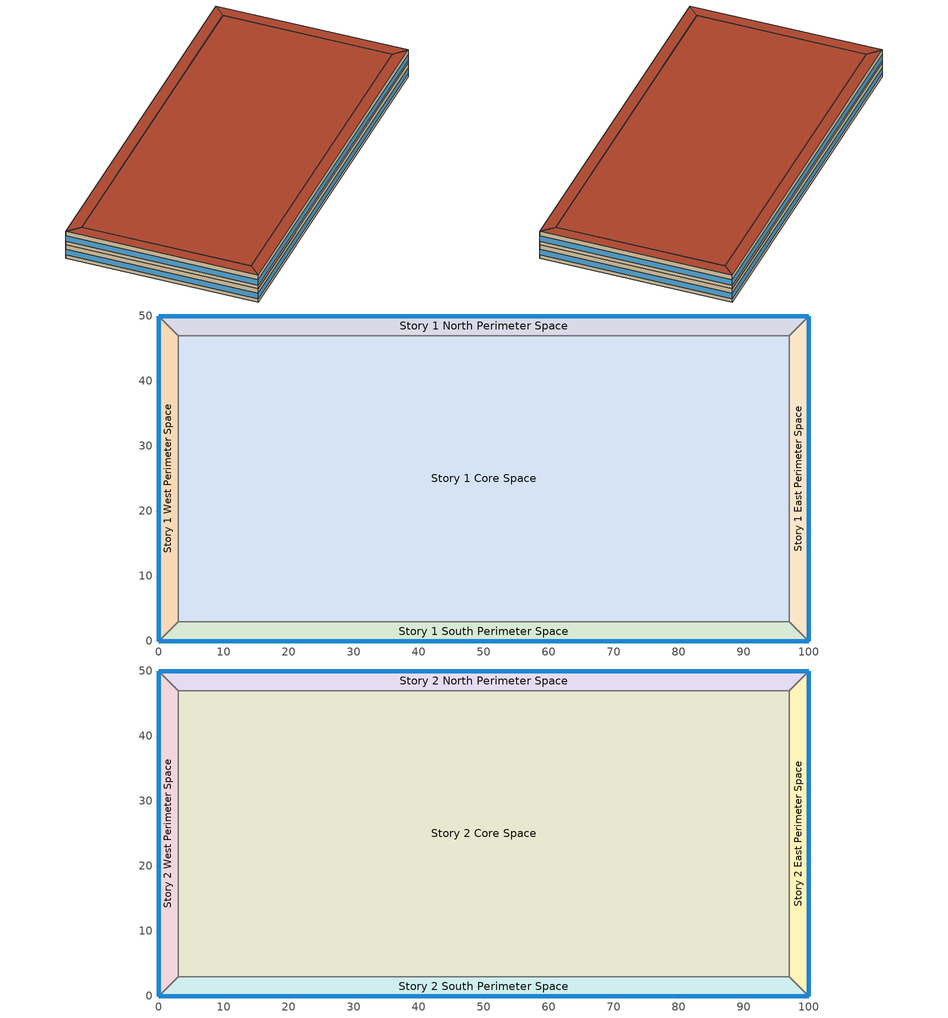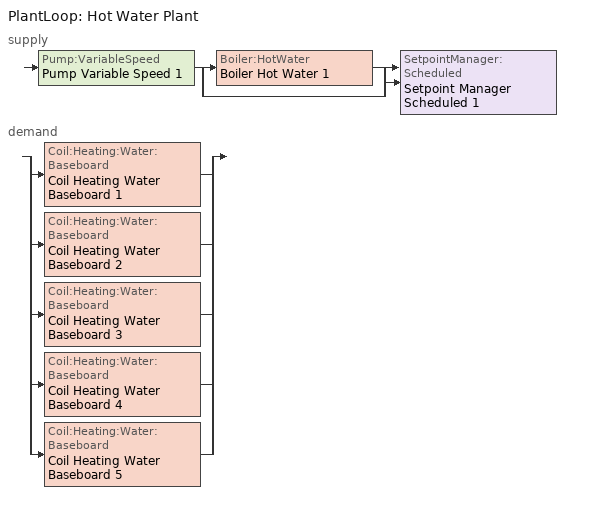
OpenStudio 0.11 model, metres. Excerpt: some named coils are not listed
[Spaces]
Story 1 West Perimeter Space
 floor ground: 0,0 0,50 3,47 3,3 z0
 wall outside: 0,50 0,0 z0:4
 wall to Story 1 North Perimeter Space: 3,47 0,50 z0:4
 wall to Story 1 Core Space: 3,3 3,47 z0:4
 wall to Story 1 South Perimeter Space: 0,0 3,3 z0:4
 window: 0,49.97 0,0.03 z1:2.6
Story 1 North Perimeter Space
 floor ground: 0,50 100,50 97,47 3,47 z0
 wall outside: 100,50 0,50 z0:4
 wall to Story 1 East Perimeter Space: 97,47 100,50 z0:4
 wall to Story 1 Core Space: 3,47 97,47 z0:4
 window: 99.97,50 0.03,50 z1:2.6
Story 1 East Perimeter Space
 floor ground: 100,50 100,0 97,3 97,47 z0
 wall outside: 100,0 100,50 z0:4
 wall to Story 1 South Perimeter Space: 97,3 100,0 z0:4
 wall to Story 1 Core Space: 97,47 97,3 z0:4
 window: 100,0.03 100,49.97 z1:2.6
Story 1 South Perimeter Space
 floor ground: 100,0 0,0 3,3 97,3 z0
 wall outside: 0,0 100,0 z0:4
 wall to Story 1 Core Space: 97,3 3,3 z0:4
 window: 0.03,0 99.97,0 z1:2.6
Story 1 Core Space
 floor ground: 3,3 3,47 97,47 97,3 z0
Story 2 West Perimeter Space
 floor to Story 1 West Perimeter Space: 0,0 0,50 3,47 3,3 z4
 wall outside: 0,50 0,0 z4:8
 wall to Story 2 North Perimeter Space: 3,47 0,50 z4:8
 wall to Story 2 Core Space: 3,3 3,47 z4:8
 wall to Story 2 South Perimeter Space: 0,0 3,3 z4:8
 window: 0,49.97 0,0.03 z5:6.6
 roof outside: 3,3 3,47 0,50 0,0 z8
Story 2 North Perimeter Space
 floor to Story 1 North Perimeter Space: 0,50 100,50 97,47 3,47 z4
 wall outside: 100,50 0,50 z4:8
 wall to Story 2 East Perimeter Space: 97,47 100,50 z4:8
 wall to Story 2 Core Space: 3,47 97,47 z4:8
 window: 99.97,50 0.03,50 z5:6.6
 roof outside: 3,47 97,47 100,50 0,50 z8
Story 2 East Perimeter Space
 floor to Story 1 East Perimeter Space: 100,50 100,0 97,3 97,47 z4
 wall outside: 100,0 100,50 z4:8
 wall to Story 2 South Perimeter Space: 97,3 100,0 z4:8
 wall to Story 2 Core Space: 97,47 97,3 z4:8
 window: 100,0.03 100,49.97 z5:6.6
 roof outside: 97,47 97,3 100,0 100,50 z8
Story 2 South Perimeter Space
 floor to Story 1 South Perimeter Space: 100,0 0,0 3,3 97,3 z4
 wall outside: 0,0 100,0 z4:8
 wall to Story 2 Core Space: 97,3 3,3 z4:8
 window: 0.03,0 99.97,0 z5:6.6
 roof outside: 97,3 3,3 0,0 100,0 z8
Story 2 Core Space
 floor to Story 1 Core Space: 3,3 3,47 97,47 97,3 z4
 roof outside: 97,3 97,47 3,47 3,3 z8
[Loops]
PlantLoop 'Hot Water Plant'
 supply: Pump:VariableSpeed 'Pump Variable Speed 1' > split
  | Boiler:HotWater 'Boiler Hot Water 1'
  | bypass
  join > SetpointManager:Scheduled 'Setpoint Manager Scheduled 1'
 demand: split
  | Coil:Heating:Water:Baseboard 'Coil Heating Water Baseboard 1'
  | Coil:Heating:Water:Baseboard 'Coil Heating Water Baseboard 2'
  | Coil:Heating:Water:Baseboard 'Coil Heating Water Baseboard 3'
  | Coil:Heating:Water:Baseboard 'Coil Heating Water Baseboard 4'
  | Coil:Heating:Water:Baseboard 'Coil Heating Water Baseboard 5'
[Building]
OS:Building 1: Space Type=Baseline Model Space Type; Default Construction Set=ASHRAE_189.1-2009_ClimateZone 4-5 (mdoff)_ConstSet
[SizingPeriod:DesignDay] Barometric Pressure {Pa}=98934; Sky Clearness=0; Rain Indicator=0; Snow Indicator=0; Day of Month=21; Daylight Saving Time Indicator=0; Dry-Bulb Temperature Range Modifier Type=DefaultMultipliers
Name | Maximum Dry-Bulb Temperature {C} | Daily Dry-Bulb Temperature Range {deltaC} | Humidity Indicating Conditions at Maximum Dry-Bulb {BasedOnField A3} | Wind Speed {m/s} | Wind Direction {deg} | Month | Day Type | Humidity Indicating Type | Solar Model Indicator | ASHRAE Taub | ASHRAE Taud
Chicago Ohare Intl Ap Ann Hum_n 99.6% Condns DP=>MCDB | -19.2 | 0 | -25.7 | 4.9 | 270 | 1 | WinterDesignDay | Dewpoint | ASHRAEClearSky
Chicago Ohare Intl Ap Ann Htg 99.6% Condns DB | -20 | 0 | -20 | 4.9 | 270 | 1 | WinterDesignDay | Wetbulb | ASHRAEClearSky
Chicago Ohare Intl Ap Ann Clg .4% Condns Enth=>MDB | 31.4 | 10.5 | 79200 | 5.2 | 230 | 7 | SummerDesignDay | Enthalpy | ASHRAETau | 0.455 | 2.05
Chicago Ohare Intl Ap Ann Htg Wind 99.6% Condns WS=>MCDB | -3.5 | 0 | -3.5 | 12.4 | 270 | 1 | WinterDesignDay | Wetbulb | ASHRAEClearSky
[Material]
Name | Roughness | Thickness | Conductivity | Density | Specific Heat | Thermal Absorptance | Solar Absorptance | Visible Absorptance
000_F08 Metal surface | Smooth | 0.0008 | 45.28 | 7824 | 500
000_F16 Acoustic tile | MediumSmooth | 0.0191 | 0.06 | 368 | 590
000_G01a 19mm gypsum board | MediumSmooth | 0.019 | 0.16 | 800 | 1090
000_G05 25mm wood | MediumSmooth | 0.0254 | 0.15 | 608 | 1630
000_I01 25mm insulation board | MediumRough | 0.0254 | 0.03 | 43 | 1210
000_M11 100mm lightweight concrete | MediumRough | 0.1016 | 0.53 | 1280 | 840
1/2IN Gypsum | Smooth | 0.0127 | 0.16 | 784.9 | 830 | 0.9 | 0.92 | 0.92
MAT-CC05 4 HW CONCRETE | Rough | 0.1016 | 1.311 | 2240 | 836.8 | 0.9 | 0.7 | 0.7
Metal Decking | MediumSmooth | 0.0015 | 45.006 | 7680 | 418.4 | 0.9 | 0.7 | 0.3
Roof Insulation [21] | MediumRough | 0.2105 | 0.049 | 265 | 836.8 | 0.9 | 0.7 | 0.7
Roof Membrane | VeryRough | 0.0095 | 0.16 | 1121.29 | 1460 | 0.9 | 0.7 | 0.7
Wall Insulation [39] | MediumRough | 0.1184 | 0.045 | 265 | 836.8 | 0.9 | 0.7 | 0.7
[Material:AirGap]
Name | Thermal Resistance
000_F04 Wall air space resistance | 0.15
000_F05 Ceiling air space resistance | 0.18
[Material:NoMass] Thermal Absorptance=0.9; Solar Absorptance=0.7
Name | Roughness | Thermal Resistance | Visible Absorptance
CP02 CARPET PAD | VeryRough | 0.2165 | 0.8
MAT-SHEATH | Rough | 0.3626 | 0.7
[WindowMaterial:Gas]
000_Air 13mm: Gas Type=Air; Thickness=0.0127
[WindowMaterial:Glazing] Optical Data Type=SpectralAverage; Thickness=0.003; Infrared Transmittance at Normal Incidence=0
Name | Solar Transmittance at Normal Incidence | Front Side Solar Reflectance at Normal Incidence | Back Side Solar Reflectance at Normal Incidence | Visible Transmittance at Normal Incidence | Front Side Visible Reflectance at Normal Incidence | Back Side Visible Reflectance at Normal Incidence | Front Side Infrared Hemispherical Emissivity | Back Side Infrared Hemispherical Emissivity | Conductivity | Dirt Correction Factor for Solar and Visible Transmittance | Solar Diffusing
000_Clear 3mm | 0.837 | 0.075 | 0.075 | 0.898 | 0.081 | 0.081 | 0.84 | 0.84 | 0.9
Theoretical Glass [207] | 0.3311 | 0.6189 | 0.6189 | 0.44 | 0.51 | 0.51 | 0.9 | 0.9 | 0.0133 | 1 | No
[Construction]
000_ExtSlabCarpet_4in_ClimateZone 1-8: MAT-CC05 4 HW CONCRETE, CP02 CARPET PAD
000_Exterior Door: 000_F08 Metal surface, 000_I01 25mm insulation board
000_Exterior Window: 000_Clear 3mm, 000_Air 13mm, 000_Clear 3mm
000_Interior Ceiling: 000_M11 100mm lightweight concrete, 000_F05 Ceiling air space resistance, 000_F16 Acoustic tile
000_Interior Door; 000_Interior Partition: 000_G05 25mm wood
000_Interior Floor: 000_F16 Acoustic tile, 000_F05 Ceiling air space resistance, 000_M11 100mm lightweight concrete
000_Interior Wall: 000_G01a 19mm gypsum board, 000_F04 Wall air space resistance, 000_G01a 19mm gypsum board
000_Interior Window: 000_Clear 3mm
ASHRAE_189.1-2009_ExtRoof_IEAD_ClimateZone 2-5: Roof Membrane, Roof Insulation [21], Metal Decking
ASHRAE_189.1-2009_ExtWall_SteelFrame_ClimateZone 4-8: MAT-SHEATH, Wall Insulation [39], 1/2IN Gypsum
ASHRAE_189.1-2009_ExtWindow_ClimateZone 4-5: Theoretical Glass [207]
[DefaultConstructionSet]
ASHRAE_189.1-2009_ClimateZone 4-5 (mdoff)_ConstSet: Default Exterior Surface Constructions=ASHRAE_189.1-2009_ClimateZone 4-5 (mdoff)_Exterior_DefSurfCons; Default Interior Surface Constructions=000_Interior_DefSurfCons; Default Ground Contact Surface Constructions=000_Ground_DefSurfCons; Default Exterior SubSurface Constructions=ASHRAE_189.1-2009_ClimateZone 4-5 (mdoff)_Exterior_DefSubCons; Default Interior SubSurface Constructions=000_Interior_DefSubCons; Interior Partition Construction=000_Interior Partition
[DefaultSubSurfaceConstructions] Glass Door Construction=000_Exterior Window; Skylight Construction=000_Exterior Window; Tubular Daylight Dome Construction=000_Interior Window; Tubular Daylight Diffuser Construction=000_Interior Window
Name | Fixed Window Construction | Operable Window Construction | Door Construction
000_Interior_DefSubCons | 000_Interior Window | 000_Interior Window | 000_Interior Door
ASHRAE_189.1-2009_ClimateZone 4-5 (mdoff)_Exterior_DefSubCons | ASHRAE_189.1-2009_ExtWindow_ClimateZone 4-5 | ASHRAE_189.1-2009_ExtWindow_ClimateZone 4-5 | 000_Exterior Door
[DefaultSurfaceConstructions]
Name | Floor Construction | Wall Construction | Roof Ceiling Construction
000_Ground_DefSurfCons | 000_ExtSlabCarpet_4in_ClimateZone 1-8 | 000_ExtSlabCarpet_4in_ClimateZone 1-8 | 000_ExtSlabCarpet_4in_ClimateZone 1-8
000_Interior_DefSurfCons | 000_Interior Floor | 000_Interior Wall | 000_Interior Ceiling
ASHRAE_189.1-2009_ClimateZone 4-5 (mdoff)_Exterior_DefSurfCons | 000_ExtSlabCarpet_4in_ClimateZone 1-8 | ASHRAE_189.1-2009_ExtWall_SteelFrame_ClimateZone 4-8 | ASHRAE_189.1-2009_ExtRoof_IEAD_ClimateZone 2-5
[BuildingStory] Nominal Floor to Floor Height {m}=4
Name | Nominal Z Coordinate {m}
Story 1 | 0
Story 2 | 4
[Space]
Name | Building Story | Thermal Zone
Story 1 West Perimeter Space | Story 1 | Thermal Zone 3
Story 1 North Perimeter Space | Story 1 | Thermal Zone 2
Story 1 East Perimeter Space | Story 1 | Thermal Zone 1
Story 1 South Perimeter Space | Story 1 | Thermal Zone 8
Story 1 Core Space | Story 1 | Thermal Zone 9
Story 2 West Perimeter Space | Story 2 | Thermal Zone 6
Story 2 North Perimeter Space | Story 2 | Thermal Zone 7
Story 2 East Perimeter Space | Story 2 | Thermal Zone 5
Story 2 South Perimeter Space | Story 2 | Thermal Zone 10
Story 2 Core Space | Story 2 | Thermal Zone 4
[ThermalZone] Thermostat=Thermostat Setpoint Dual Setpoint 1; Use Ideal Air Loads=No
Thermal Zone 1; Thermal Zone 2; Thermal Zone 3; Thermal Zone 4; Thermal Zone 5; Thermal Zone 6; Thermal Zone 7; Thermal Zone 8; Thermal Zone 9; Thermal Zone 10
[Sizing:Zone] Zone Cooling Design Supply Air Temperature {C}=14; Zone Heating Design Supply Air Temperature {C}=40; Zone Cooling Design Supply Air Humidity Ratio {kg-H2O/kg-air}=0.0085; Zone Heating Design Supply Air Humidity Ratio {kg-H2O/kg-air}=0.008; Cooling Design Air Flow Method=DesignDay; Heating Design Air Flow Method=DesignDay
Thermal Zone 1; Thermal Zone 2; Thermal Zone 3; Thermal Zone 4; Thermal Zone 5; Thermal Zone 6; Thermal Zone 7; Thermal Zone 8; Thermal Zone 9; Thermal Zone 10
[Zone equipment]
Thermal Zone 1: Zone HVAC Baseboard Convective Electric 2
Thermal Zone 2: Zone HVAC Baseboard Convective Electric 3
Thermal Zone 3: Zone HVAC Baseboard Convective Electric 4
Thermal Zone 4: Zone HVAC Baseboard Convective Water 5
Thermal Zone 5: Zone HVAC Baseboard Convective Electric 5
Thermal Zone 6: Zone HVAC Baseboard Convective Water 2
Thermal Zone 7: Zone HVAC Baseboard Convective Water 1
Thermal Zone 8: Zone HVAC Baseboard Convective Water 3
Thermal Zone 9: Zone HVAC Baseboard Convective Water 4
Thermal Zone 10: Zone HVAC Baseboard Convective Electric 1
[PlantLoop]
Hot Water Plant: Plant Loop Volume {m3}=Autocalculate
[Sizing:Plant]
Hot Water Plant: Loop Type=Heating; Design Loop Exit Temperature {C}=82; Loop Design Temperature Difference {deltaC}=11
[Pump:VariableSpeed]
Pump Variable Speed 1: Pump Control Type=Intermittent
[Boiler:HotWater]
Boiler Hot Water 1: Water Outlet Upper Temperature Limit {C}=99; Boiler Flow Mode=ConstantFlow; Parasitic Electric Load {W}=0; Sizing Factor=1
[SetpointManager:Scheduled]
Setpoint Manager Scheduled 1: Control Variable=Temperature; Schedule=Hot Water Temperature
[ZoneHVAC:Baseboard:Convective:Water] Availability Schedule=Always On Discrete
Name | Heating Coil
Zone HVAC Baseboard Convective Water 1 | Coil Heating Water Baseboard 1
Zone HVAC Baseboard Convective Water 2 | Coil Heating Water Baseboard 2
Zone HVAC Baseboard Convective Water 3 | Coil Heating Water Baseboard 3
Zone HVAC Baseboard Convective Water 4 | Coil Heating Water Baseboard 4
Zone HVAC Baseboard Convective Water 5 | Coil Heating Water Baseboard 5
[ZoneHVAC:Baseboard:Convective:Electric] Availability Schedule=Always On Discrete; Nominal Capacity {W}=autosize; Efficiency=1
Zone HVAC Baseboard Convective Electric 1; Zone HVAC Baseboard Convective Electric 2; Zone HVAC Baseboard Convective Electric 3; Zone HVAC Baseboard Convective Electric 4; Zone HVAC Baseboard Convective Electric 5
[ThermostatSetpoint:DualSetpoint]
Thermostat Setpoint Dual Setpoint 1: Heating Setpoint Temperature Schedule=Heating Sch; Cooling Setpoint Temperature Schedule=Cooling Sch
[SpaceType]
Baseline Model Space Type: Default Schedule Set=Baseline Model Schedule Set; Design Specification Outdoor Air Object=Baseline Model OA
[DefaultScheduleSet]
Baseline Model Schedule Set: Number of People Schedule=Baseline Model People Lights and Equipment Schedule; People Activity Level Schedule=Baseline Model People Activity Schedule; Lighting Schedule=Baseline Model People Lights and Equipment Schedule; Electric Equipment Schedule=Baseline Model People Lights and Equipment Schedule; Infiltration Schedule=Baseline Model Infiltration Schedule
[DesignSpecification:OutdoorAir]
Baseline Model OA: Outdoor Air Method=Sum; Outdoor Air Flow per Person {m3/s-person}=0.00943895
[SpaceInfiltration:DesignFlowRate]
Baseline Model Infiltration: Space or SpaceType=Baseline Model Space Type; Design Flow Rate Calculation Method=Flow/ExteriorArea; Flow per Exterior Surface Area {m3/s-m2}=0.0003048
[People:Definition]
Baseline Model People Definition: Number of People Calculation Method=People/Area; People per Space Floor Area {person/m2}=0.0538196; Fraction Radiant=0.3
[People]
Baseline Model People: People Definition=Baseline Model People Definition; Space or SpaceType=Baseline Model Space Type
[Lights:Definition]
Baseline Model Lights Definition: Design Level Calculation Method=Watts/Area; Watts per Space Floor Area {W/m2}=10.7639
[Lights]
Baseline Model Lights: Lights Definition=Baseline Model Lights Definition; Space or SpaceType=Baseline Model Space Type
[ElectricEquipment:Definition]
Baseline Model Electric Equipment Definition: Design Level Calculation Method=Watts/Area; Watts per Space Floor Area {W/m2}=10.7639
[ElectricEquipment]
Baseline Model Electric Equipment: Electric Equipment Definition=Baseline Model Electric Equipment Definition; Space or SpaceType=Baseline Model Space Type
[Schedule:Ruleset]
Name | Default Day Schedule | Summer Design Day Schedule | Winter Design Day Schedule
Hot Water Temperature | Hot Water Temperature Default | Hot Water Temperature Summer Design Day | Hot Water Temperature Winter Design Day
Cooling Sch | Cooling Sch Default
Heating Sch | Heating Sch Default
Baseline Model Infiltration Schedule | Baseline Model Infiltration Schedule Schedule All Days | Baseline Model Infiltration Schedule Summer Design Day | Baseline Model Infiltration Schedule Winter Design Day
Baseline Model People Lights and Equipment Schedule | Baseline Model People Lights and Equipment Schedule Schedule Week Day | Baseline Model People Lights and Equipment Schedule Summer Design Day | Baseline Model People Lights and Equipment Schedule Winter Design Day
Baseline Model People Activity Schedule | Baseline Model People Activity Schedule Default
[Schedule:Day]
Hot Water Temperature Default; Hot Water Temperature Winter Design Day; Hot Water Temperature Summer Design Day: 24, 0, 67
Cooling Sch Default: 24, 0, 28
Heating Sch Default: 24, 0, 24
Baseline Model Infiltration Schedule Schedule All Days: 6, 0, 1, 22, 0, 0.25, 24, 0, 1
Baseline Model Infiltration Schedule Winter Design Day; Baseline Model Infiltration Schedule Summer Design Day; Baseline Model People Lights and Equipment Schedule Summer Design Day: 24, 0, 1
Baseline Model People Lights and Equipment Schedule Schedule Week Day: 6, 0, 0, 7, 0, 0.1, 8, 0, 0.2, 12, 0, 0.95, 13, 0, 0.5, 17, 0, 0.95, 18, 0, 0.7, 20, 0, 0.4, 22, 0, 0.1, 24, 0, 0.05
Baseline Model People Lights and Equipment Schedule Winter Design Day; Baseline Model People Lights and Equipment Schedule Schedule Sunday: 24, 0, 0
Baseline Model People Lights and Equipment Schedule Saturday: 6, 0, 0, 8, 0, 0.1, 14, 0, 0.5, 17, 0, 0.1, 24, 0, 0
Baseline Model People Activity Schedule Default: 24, 0, 120
[Schedule:Constant]
Always On Discrete: Value=1
[Schedule:Rule] Schedule Ruleset=Baseline Model People Lights and Equipment Schedule
Name | Rule Order | Day Schedule | Apply Saturday | Apply Sunday
Baseline Model People Lights and Equipment Schedule Saturday Rule | 1 | Baseline Model People Lights and Equipment Schedule Saturday | Yes
Baseline Model People Lights and Equipment Schedule Sunday Rule | 0 | Baseline Model People Lights and Equipment Schedule Schedule Sunday |  | Yes
